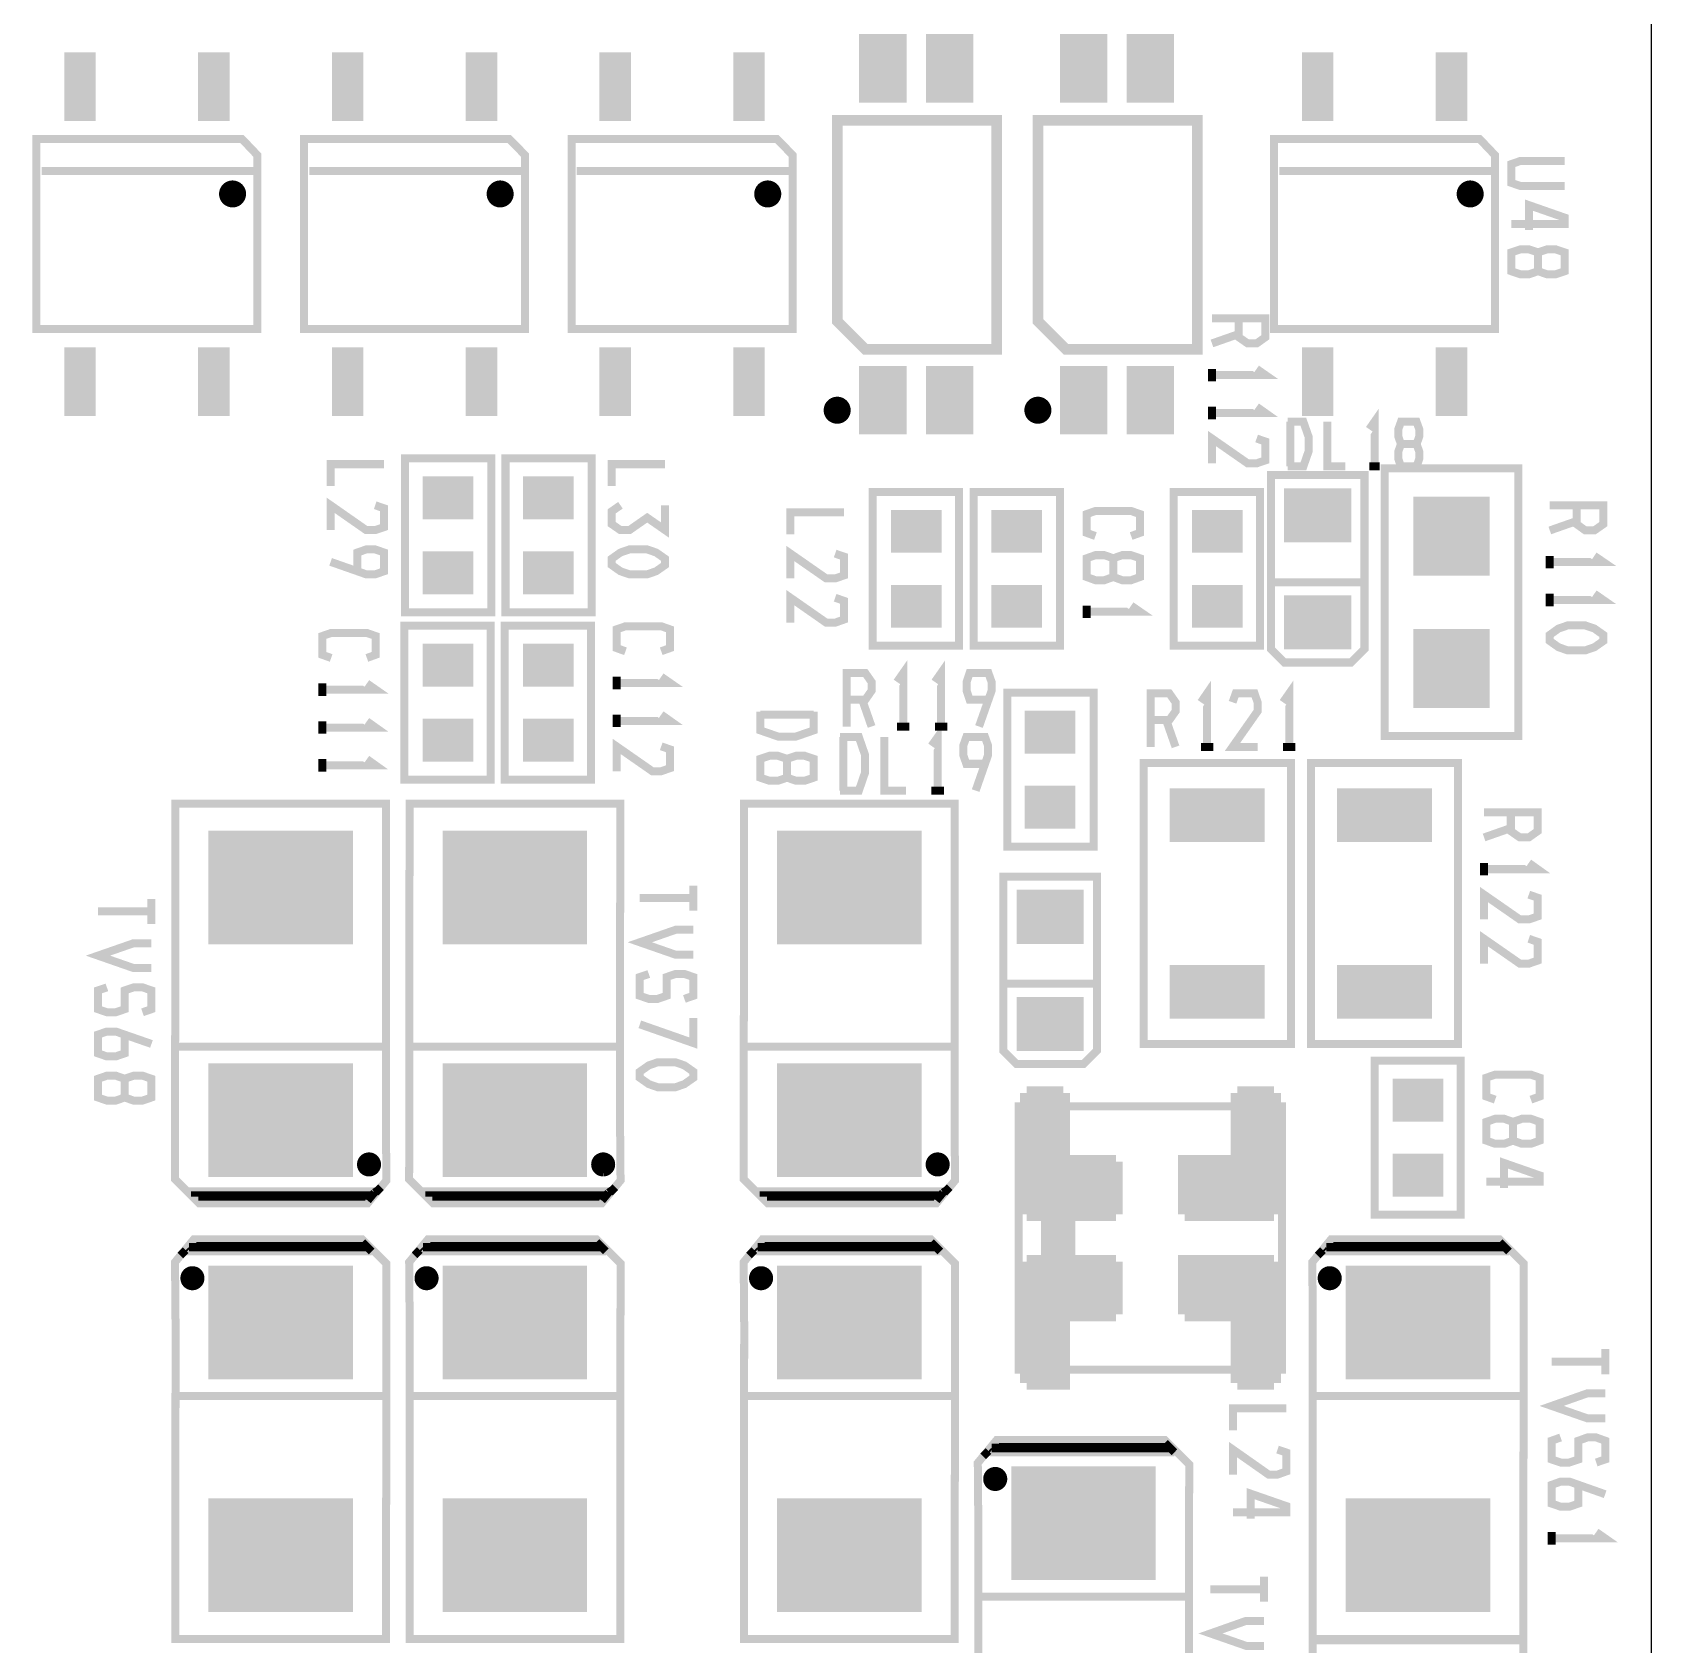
# Model space of a CAD drawing. Extents: x -8 to 204, y 99 to 321.
# Drawn here: x 173.56 to 204.3, y 251.88 to 282.47 of the extents above; entities that cross this region are included whole.
import ezdxf

# ---------------------------------------------------------------- set-up
doc = ezdxf.new("R2010")
doc.units = 0
doc.header["$MEASUREMENT"] = 0
doc.layers.get('0').update_dxf_attribs({"linetype": 'CONTINUOUS'})
for name, color, linetype in [('22-301-0_DRD', 1, 'CONTINUOUS'), ('22-301-0_SMT', 8, 'CONTINUOUS'), ('22-301-0_SST', 255, 'CONTINUOUS')]:
    doc.layers.add(name, color=color, linetype=linetype)

# ---------------------------------------------------------------- blocks, each defined once
blk = doc.blocks.new('RECTANGLE_4')
blk.add_solid([(0.63627, 0.51308), (0.63627, -0.51308), (-0.63627, 0.51308), (-0.63627, -0.51308)])
blk = doc.blocks.new('RECTANGLE_6')
blk.add_solid([(0.4826, 0.4064), (0.4826, -0.4064), (-0.4826, 0.4064), (-0.4826, -0.4064)])
blk = doc.blocks.new('RECTANGLE_10')
blk.add_solid([(0.9017, 0.508), (0.9017, -0.508), (-0.9017, 0.508), (-0.9017, -0.508)])
blk = doc.blocks.new('RECTANGLE_19')
blk.add_solid([(1.3716, 1.0795), (1.3716, -1.0795), (-1.3716, 1.0795), (-1.3716, -1.0795)])
blk = doc.blocks.new('SQUARE_34')
blk.add_solid([(0.25019, 0.25019), (0.25019, -0.25019), (-0.25019, 0.25019), (-0.25019, -0.25019)])
blk = doc.blocks.new('RECTANGLE_41')
blk.add_solid([(0.7239, 0.7493), (0.7239, -0.7493), (-0.7239, 0.7493), (-0.7239, -0.7493)])
blk = doc.blocks.new('RECTANGLE_46')
blk.add_solid([(0.29972, 0.65024), (0.29972, -0.65024), (-0.29972, 0.65024), (-0.29972, -0.65024)])
blk = doc.blocks.new('RECTANGLE_47')
blk.add_solid([(0.44958, 0.65024), (0.44958, -0.65024), (-0.44958, 0.65024), (-0.44958, -0.65024)])

msp = doc.modelspace()

# ---------------------------------------------------------------- linework, layer by layer
at = {"layer": '22-301-0_DRD'}
msp.add_line((204.302, 236.809), (204.302, 319.11), dxfattribs=at)
at = {"layer": '22-301-0_SMT', "const_width": 0.254}
for points in [[(192.437, 262.341), (192.437, 260.04)], [(193.136, 262.341), (192.437, 262.341)], [(193.136, 262.199), (192.437, 262.199)], [(192.539, 262.341), (192.539, 260.04)], [(192.767, 262.341), (192.767, 260.04)], [(192.996, 262.341), (192.996, 260.04)], [(193.136, 262.341), (193.136, 261.041)], [(196.438, 262.341), (196.438, 261.041), (195.437, 261.041), (195.437, 260.04)], [(197.136, 262.341), (196.438, 262.341)], [(197.136, 262.199), (196.438, 262.199)], [(196.453, 262.341), (196.453, 260.04)], [(196.682, 262.341), (196.682, 260.04)], [(196.91, 262.341), (196.91, 260.04)], [(197.136, 262.341), (197.136, 260.04)], [(193.136, 261.97), (192.437, 261.97)], [(197.136, 261.97), (196.438, 261.97)], [(193.136, 261.742), (192.437, 261.742)], [(193.136, 261.513), (192.437, 261.513)], [(197.136, 261.742), (196.438, 261.742)], [(197.136, 261.513), (196.438, 261.513)], [(193.136, 261.285), (192.437, 261.285)], [(197.136, 261.285), (196.438, 261.285)], [(193.136, 261.056), (192.437, 261.056)], [(194.136, 261.041), (193.136, 261.041)], [(193.225, 261.041), (193.225, 260.04)], [(193.453, 261.041), (193.453, 260.04)], [(193.682, 261.041), (193.682, 260.04)], [(193.91, 261.041), (193.91, 260.04)], [(194.136, 261.041), (194.136, 260.04)], [(195.539, 261.041), (195.539, 260.04)], [(195.767, 261.041), (195.767, 260.04)], [(195.996, 261.041), (195.996, 260.04)], [(196.224, 261.041), (196.224, 260.04)], [(197.136, 261.056), (196.438, 261.056)], [(194.136, 260.827), (192.437, 260.827)], [(194.136, 260.599), (192.437, 260.599)], [(197.136, 260.827), (195.437, 260.827)], [(197.136, 260.599), (195.437, 260.599)], [(194.136, 260.37), (192.437, 260.37)], [(197.136, 260.37), (195.437, 260.37)], [(194.136, 260.142), (192.437, 260.142)], [(194.136, 260.04), (192.437, 260.04)], [(197.136, 260.142), (195.437, 260.142)], [(197.136, 260.04), (195.437, 260.04)], [(192.437, 259.141), (192.437, 256.84)], [(194.136, 259.141), (192.437, 259.141)], [(192.539, 259.141), (192.539, 256.84)], [(192.767, 259.141), (192.767, 256.84)], [(192.996, 259.141), (192.996, 256.84)], [(193.225, 259.141), (193.225, 258.14)], [(193.453, 259.141), (193.453, 258.14)], [(193.682, 259.141), (193.682, 258.14)], [(193.91, 259.141), (193.91, 258.14)], [(194.136, 259.141), (194.136, 258.14)], [(197.136, 259.141), (195.437, 259.141), (195.437, 258.14)], [(195.539, 259.141), (195.539, 258.14)], [(195.767, 259.141), (195.767, 258.14)], [(195.996, 259.141), (195.996, 258.14)], [(196.224, 259.141), (196.224, 258.14)], [(196.453, 259.141), (196.453, 256.84)], [(196.682, 259.141), (196.682, 256.84)], [(196.91, 259.141), (196.91, 256.84)], [(197.136, 259.141), (197.136, 256.84)], [(194.136, 258.999), (192.437, 258.999)], [(194.136, 258.77), (192.437, 258.77)], [(197.136, 258.999), (195.437, 258.999)], [(197.136, 258.77), (195.437, 258.77)], [(194.136, 258.541), (192.437, 258.541)], [(197.136, 258.541), (195.437, 258.541)], [(194.136, 258.313), (192.437, 258.313)], [(194.136, 258.14), (193.136, 258.14), (193.136, 256.84), (192.437, 256.84)], [(193.136, 258.084), (192.437, 258.084)], [(197.136, 258.313), (195.437, 258.313)], [(196.438, 258.14), (195.437, 258.14)], [(196.438, 258.14), (196.438, 256.84)], [(197.136, 258.084), (196.438, 258.084)], [(193.136, 257.856), (192.437, 257.856)], [(197.136, 257.856), (196.438, 257.856)], [(193.136, 257.627), (192.437, 257.627)], [(197.136, 257.627), (196.438, 257.627)], [(193.136, 257.398), (192.437, 257.398)], [(193.136, 257.17), (192.437, 257.17)], [(197.136, 257.398), (196.438, 257.398)], [(197.136, 257.17), (196.438, 257.17)], [(193.136, 256.941), (192.437, 256.941)], [(197.136, 256.941), (196.438, 256.941)], [(197.136, 256.84), (196.438, 256.84)]]:
    msp.add_lwpolyline(points, dxfattribs=at)
at = {"layer": '22-301-0_SST'}
for points, const_width in [([(188.843, 276.99), (188.843, 280.8), (191.866, 280.8), (191.866, 276.456), (189.376, 276.456), (188.843, 276.99)], 0.201), ([(192.653, 276.99), (192.653, 280.8), (195.676, 280.8), (195.676, 276.456), (193.186, 276.456), (192.653, 276.99)], 0.201), ([(177.639, 280.345), (177.538, 280.446), (173.639, 280.446), (173.639, 276.842), (177.835, 276.842), (177.835, 280.139), (177.639, 280.345)], 0.152), ([(182.719, 280.345), (182.618, 280.446), (178.719, 280.446), (178.719, 276.842), (182.915, 276.842), (182.915, 280.139), (182.719, 280.345)], 0.152), ([(187.799, 280.345), (187.698, 280.446), (183.799, 280.446), (183.799, 276.842), (187.995, 276.842), (187.995, 280.139), (187.799, 280.345)], 0.152), ([(201.134, 280.345), (201.033, 280.446), (197.134, 280.446), (197.134, 276.842), (201.33, 276.842), (201.33, 280.139), (201.134, 280.345)], 0.152), ([(202.653, 279.557), (201.807, 279.557), (201.637, 279.616), (201.637, 279.971), (201.807, 280.03), (202.653, 280.03)], 0.152), ([(173.738, 279.839), (177.835, 279.839)], 0.152), ([(178.818, 279.839), (182.915, 279.839)], 0.152), ([(183.898, 279.839), (187.995, 279.839)], 0.152), ([(197.233, 279.839), (201.33, 279.839)], 0.152), ([(177.532, 279.463), (177.192, 279.463)], 0.152), ([(177.284, 279.568), (177.284, 279.242)], 0.152), ([(177.421, 279.575), (177.421, 279.235)], 0.152), ([(182.612, 279.463), (182.272, 279.463)], 0.152), ([(182.364, 279.568), (182.364, 279.242)], 0.152), ([(182.501, 279.575), (182.501, 279.235)], 0.152), ([(187.692, 279.463), (187.352, 279.463)], 0.152), ([(187.444, 279.568), (187.444, 279.242)], 0.152), ([(187.581, 279.575), (187.581, 279.235)], 0.152), ([(201.027, 279.463), (200.687, 279.463)], 0.152), ([(200.779, 279.568), (200.779, 279.242)], 0.152), ([(200.916, 279.575), (200.916, 279.235)], 0.152), ([(177.525, 279.326), (177.2, 279.326)], 0.152), ([(182.605, 279.326), (182.28, 279.326)], 0.152), ([(187.685, 279.326), (187.36, 279.326)], 0.152), ([(201.02, 279.326), (200.695, 279.326)], 0.152), ([(201.975, 278.719), (201.975, 279.192), (202.653, 278.955), (202.653, 278.836), (201.637, 278.836)], 0.152), ([(202.145, 277.939), (202.315, 277.881), (202.483, 277.881), (202.653, 277.939), (202.653, 278.295), (202.483, 278.353), (202.315, 278.353), (202.145, 278.295), (202.145, 277.939), (201.975, 277.881), (201.807, 277.881), (201.637, 277.939), (201.637, 278.295), (201.807, 278.353), (201.975, 278.353), (202.145, 278.295)], 0.152), ([(196.463, 277.043), (196.463, 276.687), (196.633, 276.568), (196.803, 276.568), (196.971, 276.687), (196.971, 277.043), (195.955, 277.043)], 0.152), ([(196.463, 276.746), (195.955, 276.568)], 0.152), ([(195.955, 275.849), (195.955, 276.085)], 0.152), ([(195.955, 275.968), (196.971, 275.968), (196.803, 276.085)], 0.152), ([(189.011, 275.359), (188.67, 275.359)], 0.152), ([(188.762, 275.463), (188.762, 275.138)], 0.152), ([(188.899, 275.471), (188.899, 275.13)], 0.152), ([(192.821, 275.359), (192.48, 275.359)], 0.152), ([(192.572, 275.463), (192.572, 275.138)], 0.152), ([(192.709, 275.471), (192.709, 275.13)], 0.152), ([(195.955, 275.13), (195.955, 275.366)], 0.152), ([(195.955, 275.247), (196.971, 275.247), (196.803, 275.366)], 0.152), ([(189.003, 275.222), (188.678, 275.222)], 0.152), ([(192.813, 275.222), (192.488, 275.222)], 0.152), ([(197.395, 274.234), (197.69, 274.234), (197.789, 274.518), (197.789, 274.8), (197.69, 275.082), (197.395, 275.082)], 0.152), ([(197.444, 274.234), (197.444, 275.082)], 0.152), ([(198.49, 274.234), (198.145, 274.234), (198.145, 275.082)], 0.152), ([(199.041, 274.234), (199.041, 275.082), (198.942, 274.94)], 0.152), ([(199.839, 274.658), (199.89, 274.8), (199.89, 274.94), (199.839, 275.082), (199.544, 275.082), (199.493, 274.94), (199.493, 274.8), (199.544, 274.658), (199.839, 274.658), (199.89, 274.518), (199.89, 274.376), (199.839, 274.234), (199.544, 274.234), (199.493, 274.376), (199.493, 274.518), (199.544, 274.658)], 0.152), ([(195.955, 274.292), (195.955, 274.764), (196.633, 274.292), (196.803, 274.292), (196.971, 274.35), (196.971, 274.706), (196.803, 274.764)], 0.152), ([(179.224, 273.863), (179.224, 274.277), (180.24, 274.277)], 0.152), ([(182.277, 271.465), (182.277, 274.386), (180.639, 274.386), (180.639, 271.465), (182.277, 271.465)], 0.152), ([(184.182, 271.465), (184.182, 274.386), (182.544, 274.386), (182.544, 271.465), (184.182, 271.465)], 0.152), ([(184.558, 273.863), (184.558, 274.277), (185.574, 274.277)], 0.152), ([(199.14, 274.234), (198.942, 274.234)], 0.152), ([(201.772, 269.116), (199.232, 269.116), (199.232, 274.196), (201.772, 274.196), (201.772, 269.116)], 0.152), ([(198.597, 270.513), (197.327, 270.513), (197.073, 270.767), (197.073, 274.069), (198.851, 274.069), (198.851, 270.767), (198.597, 270.513)], 0.152), ([(179.224, 273.025), (179.224, 273.497), (179.9, 273.025), (180.07, 273.025), (180.24, 273.083), (180.24, 273.439), (180.07, 273.497)], 0.152), ([(189.516, 273.751), (189.516, 270.83), (191.154, 270.83), (191.154, 273.751), (189.516, 273.751)], 0.152), ([(193.072, 270.83), (193.072, 273.751), (191.434, 273.751), (191.434, 270.83), (193.072, 270.83)], 0.152), ([(195.231, 273.751), (195.231, 270.83), (196.869, 270.83), (196.869, 273.751), (195.231, 273.751)], 0.152), ([(184.726, 273.497), (184.558, 273.38), (184.558, 273.141), (184.726, 273.025), (184.896, 273.025), (185.234, 273.261), (185.574, 273.025), (185.574, 273.497)], 0.152), ([(187.954, 272.946), (187.954, 273.36), (188.97, 273.36)], 0.152), ([(193.743, 272.913), (193.575, 272.974), (193.575, 273.329), (193.743, 273.388), (194.421, 273.388), (194.591, 273.329), (194.591, 272.974), (194.421, 272.913)], 0.152), ([(202.877, 273.494), (202.877, 273.139), (203.044, 273.019), (203.214, 273.019), (203.385, 273.139), (203.385, 273.494), (202.369, 273.494)], 0.152), ([(202.877, 273.197), (202.369, 273.019)], 0.152), ([(179.732, 272.245), (179.732, 272.6), (179.9, 272.659), (180.07, 272.659), (180.24, 272.6), (180.24, 272.245), (180.07, 272.186), (179.9, 272.186), (179.224, 272.423)], 0.152), ([(184.558, 272.481), (184.726, 272.6), (184.896, 272.659), (185.234, 272.659), (185.404, 272.6), (185.574, 272.481), (185.574, 272.364), (185.404, 272.245), (185.234, 272.186), (184.896, 272.186), (184.726, 272.245), (184.558, 272.364), (184.558, 272.481)], 0.152), ([(187.954, 272.108), (187.954, 272.58), (188.632, 272.108), (188.802, 272.108), (188.97, 272.166), (188.97, 272.522), (188.802, 272.58)], 0.152), ([(194.083, 272.136), (194.251, 272.075), (194.421, 272.075), (194.591, 272.136), (194.591, 272.491), (194.421, 272.55), (194.251, 272.55), (194.083, 272.491), (194.083, 272.136), (193.913, 272.075), (193.743, 272.075), (193.575, 272.136), (193.575, 272.491), (193.743, 272.55), (193.913, 272.55), (194.083, 272.491)], 0.152), ([(202.369, 272.301), (202.369, 272.537)], 0.152), ([(202.369, 272.42), (203.385, 272.42), (203.214, 272.537)], 0.152), ([(198.851, 272.037), (197.073, 272.037)], 0.152), ([(187.954, 271.269), (187.954, 271.742), (188.632, 271.269), (188.802, 271.269), (188.97, 271.328), (188.97, 271.683), (188.802, 271.742)], 0.152), ([(202.369, 271.582), (202.369, 271.818)], 0.152), ([(202.369, 271.699), (203.385, 271.699), (203.214, 271.818)], 0.152), ([(193.575, 271.356), (193.575, 271.592)], 0.152), ([(193.575, 271.475), (194.591, 271.475), (194.421, 271.592)], 0.152), ([(179.234, 270.599), (179.064, 270.66), (179.064, 271.015), (179.234, 271.074), (179.912, 271.074), (180.08, 271.015), (180.08, 270.66), (179.912, 270.599)], 0.152), ([(180.626, 271.211), (180.626, 268.29), (182.264, 268.29), (182.264, 271.211), (180.626, 271.211)], 0.152), ([(182.531, 271.211), (182.531, 268.29), (184.169, 268.29), (184.169, 271.211), (182.531, 271.211)], 0.152), ([(184.822, 270.726), (184.652, 270.787), (184.652, 271.142), (184.822, 271.201), (185.5, 271.201), (185.668, 271.142), (185.668, 270.787), (185.5, 270.726)], 0.152), ([(202.369, 271.038), (202.536, 271.158), (202.706, 271.216), (203.044, 271.216), (203.214, 271.158), (203.385, 271.038), (203.385, 270.921), (203.214, 270.802), (203.044, 270.744), (202.706, 270.744), (202.536, 270.802), (202.369, 270.921), (202.369, 271.038)], 0.152), ([(190.095, 269.298), (190.095, 270.314), (189.976, 270.144)], 0.152), ([(190.814, 269.298), (190.814, 270.314), (190.695, 270.144)], 0.152), ([(184.652, 270.007), (184.652, 270.243)], 0.152), ([(184.652, 270.126), (185.668, 270.126), (185.5, 270.243)], 0.152), ([(189.018, 269.806), (189.374, 269.806), (189.493, 269.977), (189.493, 270.144), (189.374, 270.314), (189.018, 270.314), (189.018, 269.298)], 0.152), ([(191.711, 269.806), (191.355, 269.806), (191.297, 269.977), (191.297, 270.144), (191.355, 270.314), (191.711, 270.314), (191.772, 270.144), (191.772, 269.977), (191.533, 269.298)], 0.152), ([(179.064, 269.88), (179.064, 270.116)], 0.152), ([(179.064, 269.999), (180.08, 269.999), (179.912, 270.116)], 0.152), ([(193.707, 267.02), (193.707, 269.941), (192.069, 269.941), (192.069, 267.02), (193.707, 267.02)], 0.152), ([(194.789, 269.42), (195.145, 269.42), (195.264, 269.588), (195.264, 269.758), (195.145, 269.928), (194.789, 269.928), (194.789, 268.912)], 0.152), ([(195.864, 268.912), (195.864, 269.928), (195.747, 269.758)], 0.152), ([(196.821, 268.912), (196.346, 268.912), (196.821, 269.588), (196.821, 269.758), (196.763, 269.928), (196.407, 269.928), (196.346, 269.758)], 0.152), ([(197.423, 268.912), (197.423, 269.928), (197.304, 269.758)], 0.152), ([(184.652, 269.288), (184.652, 269.524)], 0.152), ([(184.652, 269.405), (185.668, 269.405), (185.5, 269.524)], 0.152), ([(187.38, 269.58), (187.38, 269.225), (187.718, 269.108), (188.058, 269.108), (188.396, 269.225), (188.396, 269.58)], 0.152), ([(187.38, 269.522), (188.396, 269.522)], 0.152), ([(189.316, 269.806), (189.493, 269.298)], 0.152), ([(179.064, 269.161), (179.064, 269.397)], 0.152), ([(179.064, 269.278), (180.08, 269.278), (179.912, 269.397)], 0.152), ([(190.212, 269.298), (189.976, 269.298)], 0.152), ([(190.751, 268.082), (190.751, 269.098), (190.631, 268.93)], 0.152), ([(190.934, 269.298), (190.695, 269.298)], 0.152), ([(195.086, 269.42), (195.264, 268.912)], 0.152), ([(184.652, 268.45), (184.652, 268.922), (185.33, 268.45), (185.5, 268.45), (185.668, 268.508), (185.668, 268.864), (185.5, 268.922)], 0.152), ([(188.896, 268.082), (189.252, 268.082), (189.369, 268.422), (189.369, 268.76), (189.252, 269.098), (188.896, 269.098)], 0.152), ([(188.955, 268.082), (188.955, 269.098)], 0.152), ([(190.149, 268.082), (189.735, 268.082), (189.735, 269.098)], 0.152), ([(191.647, 268.59), (191.292, 268.59), (191.233, 268.76), (191.233, 268.93), (191.292, 269.098), (191.647, 269.098), (191.706, 268.93), (191.706, 268.76), (191.469, 268.082)], 0.152), ([(195.983, 268.912), (195.747, 268.912)], 0.152), ([(197.54, 268.912), (197.304, 268.912)], 0.152), ([(179.064, 268.44), (179.064, 268.679)], 0.152), ([(179.064, 268.559), (180.08, 268.559), (179.912, 268.679)], 0.152), ([(187.888, 268.328), (188.058, 268.27), (188.226, 268.27), (188.396, 268.328), (188.396, 268.684), (188.226, 268.742), (188.058, 268.742), (187.888, 268.684), (187.888, 268.328), (187.718, 268.27), (187.55, 268.27), (187.38, 268.328), (187.38, 268.684), (187.55, 268.742), (187.718, 268.742), (187.888, 268.684)], 0.152), ([(197.454, 263.274), (194.66, 263.274), (194.66, 268.608), (197.454, 268.608), (197.454, 263.274)], 0.152), ([(200.629, 263.274), (197.835, 263.274), (197.835, 268.608), (200.629, 268.608), (200.629, 263.274)], 0.152), ([(190.867, 268.082), (190.631, 268.082)], 0.152), ([(180.273, 261.841), (180.276, 266.195), (180.276, 267.833), (176.278, 267.833), (176.27, 260.708), (176.727, 260.251), (179.928, 260.251), (180.283, 260.683), (180.273, 261.841)], 0.152), ([(184.718, 261.841), (184.721, 266.195), (184.721, 267.833), (180.723, 267.833), (180.715, 260.708), (181.172, 260.251), (184.373, 260.251), (184.728, 260.683), (184.718, 261.841)], 0.152), ([(191.068, 261.841), (191.071, 266.195), (191.071, 267.833), (187.073, 267.833), (187.065, 260.708), (187.522, 260.251), (190.723, 260.251), (191.078, 260.683), (191.068, 261.841)], 0.152), ([(201.629, 267.668), (201.629, 267.312), (201.8, 267.193), (201.97, 267.193), (202.137, 267.312), (202.137, 267.668), (201.121, 267.668)], 0.152), ([(201.629, 267.371), (201.121, 267.193)], 0.152), ([(193.517, 262.893), (192.247, 262.893), (191.993, 263.147), (191.993, 266.449), (193.771, 266.449), (193.771, 263.147), (193.517, 262.893)], 0.152), ([(201.121, 266.474), (201.121, 266.71)], 0.152), ([(201.121, 266.591), (202.137, 266.591), (201.97, 266.71)], 0.152), ([(186.11, 265.806), (186.11, 266.278)], 0.152), ([(201.121, 265.636), (201.121, 266.108), (201.8, 265.636), (201.97, 265.636), (202.137, 265.694), (202.137, 266.05), (201.97, 266.108)], 0.152), ([(175.823, 265.552), (175.823, 266.024)], 0.152), ([(185.094, 266.042), (186.11, 266.042)], 0.152), ([(174.807, 265.788), (175.823, 265.788)], 0.152), ([(186.11, 264.968), (185.772, 264.968), (185.094, 265.204), (185.772, 265.44), (186.11, 265.44)], 0.152), ([(201.121, 264.798), (201.121, 265.27), (201.8, 264.798), (201.97, 264.798), (202.137, 264.856), (202.137, 265.212), (201.97, 265.27)], 0.152), ([(175.823, 264.714), (175.485, 264.714), (174.807, 264.95), (175.485, 265.186), (175.823, 265.186)], 0.152), ([(185.94, 264.129), (186.11, 264.188), (186.11, 264.544), (185.94, 264.602), (185.772, 264.602), (185.602, 264.544), (185.602, 264.188), (185.432, 264.129), (185.264, 264.129), (185.094, 264.188), (185.094, 264.544), (185.264, 264.602)], 0.152), ([(175.653, 263.875), (175.823, 263.934), (175.823, 264.29), (175.653, 264.348), (175.485, 264.348), (175.315, 264.29), (175.315, 263.934), (175.145, 263.875), (174.977, 263.875), (174.807, 263.934), (174.807, 264.29), (174.977, 264.348)], 0.152), ([(193.771, 264.417), (191.993, 264.417)], 0.152), ([(185.094, 263.647), (186.11, 263.291), (186.11, 263.764)], 0.152), ([(175.315, 263.451), (175.315, 263.096), (175.145, 263.037), (174.977, 263.037), (174.807, 263.096), (174.807, 263.451), (174.977, 263.51), (175.145, 263.51), (175.823, 263.274)], 0.152), ([(180.232, 263.223), (176.295, 263.223)], 0.152), ([(184.677, 263.223), (180.74, 263.223)], 0.152), ([(191.027, 263.223), (187.09, 263.223)], 0.152), ([(185.094, 262.748), (185.264, 262.867), (185.432, 262.926), (185.772, 262.926), (185.94, 262.867), (186.11, 262.748), (186.11, 262.631), (185.94, 262.512), (185.772, 262.453), (185.432, 262.453), (185.264, 262.512), (185.094, 262.631), (185.094, 262.748)], 0.152), ([(199.041, 262.956), (199.041, 260.035), (200.679, 260.035), (200.679, 262.956), (199.041, 262.956)], 0.152), ([(175.315, 262.258), (175.485, 262.199), (175.653, 262.199), (175.823, 262.258), (175.823, 262.613), (175.653, 262.672), (175.485, 262.672), (175.315, 262.613), (175.315, 262.258), (175.145, 262.199), (174.977, 262.199), (174.807, 262.258), (174.807, 262.613), (174.977, 262.672), (175.145, 262.672), (175.315, 262.613)], 0.152), ([(201.332, 262.217), (201.162, 262.278), (201.162, 262.633), (201.332, 262.692), (202.01, 262.692), (202.178, 262.633), (202.178, 262.278), (202.01, 262.217)], 0.152), ([(192.287, 257.091), (197.286, 257.091), (197.286, 262.09), (192.287, 262.09), (192.287, 257.091)], 0.152), ([(201.67, 261.44), (201.84, 261.379), (202.01, 261.379), (202.178, 261.44), (202.178, 261.795), (202.01, 261.854), (201.84, 261.854), (201.67, 261.795), (201.67, 261.44), (201.502, 261.379), (201.332, 261.379), (201.162, 261.44), (201.162, 261.795), (201.332, 261.854), (201.502, 261.854), (201.67, 261.795)], 0.152), ([(180.095, 260.937), (179.808, 260.937)], 0.152), ([(180.078, 261.074), (179.826, 261.074)], 0.152), ([(179.902, 261.13), (179.902, 260.843)], 0.152), ([(180.039, 261.112), (180.039, 260.861)], 0.152), ([(184.54, 260.937), (184.253, 260.937)], 0.152), ([(184.523, 261.074), (184.271, 261.074)], 0.152), ([(184.347, 261.13), (184.347, 260.843)], 0.152), ([(184.484, 261.112), (184.484, 260.861)], 0.152), ([(190.89, 260.937), (190.603, 260.937)], 0.152), ([(190.873, 261.074), (190.621, 261.074)], 0.152), ([(190.697, 261.13), (190.697, 260.843)], 0.152), ([(190.834, 261.112), (190.834, 260.861)], 0.152), ([(193.286, 261.089), (192.788, 261.089), (192.788, 258.089)], 0.152), ([(193.286, 261.071), (192.788, 261.071)], 0.152), ([(193.286, 260.934), (192.788, 260.934)], 0.152), ([(192.889, 261.089), (192.889, 258.089)], 0.152), ([(193.026, 261.089), (193.026, 258.089)], 0.152), ([(193.164, 261.089), (193.164, 258.089)], 0.152), ([(193.286, 261.089), (193.286, 258.089)], 0.152), ([(201.502, 260.54), (201.502, 261.015), (202.178, 260.779), (202.178, 260.66), (201.162, 260.66)], 0.152), ([(193.286, 260.797), (192.788, 260.797)], 0.152), ([(193.286, 260.66), (192.788, 260.66)], 0.152), ([(180.055, 260.48), (176.549, 260.48), (176.727, 260.302)], 0.152), ([(180.012, 260.403), (176.626, 260.403)], 0.152), ([(176.651, 260.48), (176.651, 260.378)], 0.152), ([(179.928, 260.302), (176.727, 260.302)], 0.152), ([(176.788, 260.48), (176.788, 260.302)], 0.152), ([(176.925, 260.48), (176.925, 260.302)], 0.152), ([(177.063, 260.48), (177.063, 260.302)], 0.152), ([(177.2, 260.48), (177.2, 260.302)], 0.152), ([(177.337, 260.48), (177.337, 260.302)], 0.152), ([(177.474, 260.48), (177.474, 260.302)], 0.152), ([(177.611, 260.48), (177.611, 260.302)], 0.152), ([(177.748, 260.48), (177.748, 260.302)], 0.152), ([(177.886, 260.48), (177.886, 260.302)], 0.152), ([(178.023, 260.48), (178.023, 260.302)], 0.152), ([(178.16, 260.48), (178.16, 260.302)], 0.152), ([(178.297, 260.48), (178.297, 260.302)], 0.152), ([(178.434, 260.48), (178.434, 260.302)], 0.152), ([(178.571, 260.48), (178.571, 260.302)], 0.152), ([(178.708, 260.48), (178.708, 260.302)], 0.152), ([(178.846, 260.48), (178.846, 260.302)], 0.152), ([(178.983, 260.48), (178.983, 260.302)], 0.152), ([(179.12, 260.48), (179.12, 260.302)], 0.152), ([(179.257, 260.48), (179.257, 260.302)], 0.152), ([(179.394, 260.48), (179.394, 260.302)], 0.152), ([(179.531, 260.48), (179.531, 260.302)], 0.152), ([(179.669, 260.48), (179.669, 260.302)], 0.152), ([(179.806, 260.48), (179.806, 260.302)], 0.152), ([(180.055, 260.454), (179.928, 260.302)], 0.152), ([(179.943, 260.48), (179.943, 260.319)], 0.152), ([(180.131, 260.505), (180.055, 260.454)], 0.152), ([(180.055, 260.48), (180.08, 260.454)], 0.152), ([(180.182, 260.556), (180.08, 260.454)], 0.152), ([(180.182, 260.556), (180.131, 260.505)], 0.152), ([(184.5, 260.48), (180.994, 260.48), (181.172, 260.302)], 0.152), ([(184.457, 260.403), (181.071, 260.403)], 0.152), ([(181.096, 260.48), (181.096, 260.378)], 0.152), ([(184.373, 260.302), (181.172, 260.302)], 0.152), ([(181.233, 260.48), (181.233, 260.302)], 0.152), ([(181.37, 260.48), (181.37, 260.302)], 0.152), ([(181.508, 260.48), (181.508, 260.302)], 0.152), ([(181.645, 260.48), (181.645, 260.302)], 0.152), ([(181.782, 260.48), (181.782, 260.302)], 0.152), ([(181.919, 260.48), (181.919, 260.302)], 0.152), ([(182.056, 260.48), (182.056, 260.302)], 0.152), ([(182.193, 260.48), (182.193, 260.302)], 0.152), ([(182.331, 260.48), (182.331, 260.302)], 0.152), ([(182.468, 260.48), (182.468, 260.302)], 0.152), ([(182.605, 260.48), (182.605, 260.302)], 0.152), ([(182.742, 260.48), (182.742, 260.302)], 0.152), ([(182.879, 260.48), (182.879, 260.302)], 0.152), ([(183.016, 260.48), (183.016, 260.302)], 0.152), ([(183.153, 260.48), (183.153, 260.302)], 0.152), ([(183.291, 260.48), (183.291, 260.302)], 0.152), ([(183.428, 260.48), (183.428, 260.302)], 0.152), ([(183.565, 260.48), (183.565, 260.302)], 0.152), ([(183.702, 260.48), (183.702, 260.302)], 0.152), ([(183.839, 260.48), (183.839, 260.302)], 0.152), ([(183.976, 260.48), (183.976, 260.302)], 0.152), ([(184.114, 260.48), (184.114, 260.302)], 0.152), ([(184.251, 260.48), (184.251, 260.302)], 0.152), ([(184.5, 260.454), (184.373, 260.302)], 0.152), ([(184.388, 260.48), (184.388, 260.319)], 0.152), ([(184.576, 260.505), (184.5, 260.454)], 0.152), ([(184.5, 260.48), (184.525, 260.454)], 0.152), ([(184.627, 260.556), (184.525, 260.454)], 0.152), ([(184.627, 260.556), (184.576, 260.505)], 0.152), ([(190.85, 260.48), (187.344, 260.48), (187.522, 260.302)], 0.152), ([(190.807, 260.403), (187.421, 260.403)], 0.152), ([(187.446, 260.48), (187.446, 260.378)], 0.152), ([(190.723, 260.302), (187.522, 260.302)], 0.152), ([(187.583, 260.48), (187.583, 260.302)], 0.152), ([(187.72, 260.48), (187.72, 260.302)], 0.152), ([(187.858, 260.48), (187.858, 260.302)], 0.152), ([(187.995, 260.48), (187.995, 260.302)], 0.152), ([(188.132, 260.48), (188.132, 260.302)], 0.152), ([(188.269, 260.48), (188.269, 260.302)], 0.152), ([(188.406, 260.48), (188.406, 260.302)], 0.152), ([(188.543, 260.48), (188.543, 260.302)], 0.152), ([(188.681, 260.48), (188.681, 260.302)], 0.152), ([(188.818, 260.48), (188.818, 260.302)], 0.152), ([(188.955, 260.48), (188.955, 260.302)], 0.152), ([(189.092, 260.48), (189.092, 260.302)], 0.152), ([(189.229, 260.48), (189.229, 260.302)], 0.152), ([(189.366, 260.48), (189.366, 260.302)], 0.152), ([(189.503, 260.48), (189.503, 260.302)], 0.152), ([(189.641, 260.48), (189.641, 260.302)], 0.152), ([(189.778, 260.48), (189.778, 260.302)], 0.152), ([(189.915, 260.48), (189.915, 260.302)], 0.152), ([(190.052, 260.48), (190.052, 260.302)], 0.152), ([(190.189, 260.48), (190.189, 260.302)], 0.152), ([(190.326, 260.48), (190.326, 260.302)], 0.152), ([(190.464, 260.48), (190.464, 260.302)], 0.152), ([(190.601, 260.48), (190.601, 260.302)], 0.152), ([(190.85, 260.454), (190.723, 260.302)], 0.152), ([(190.738, 260.48), (190.738, 260.319)], 0.152), ([(190.926, 260.505), (190.85, 260.454)], 0.152), ([(190.85, 260.48), (190.875, 260.454)], 0.152), ([(190.977, 260.556), (190.875, 260.454)], 0.152), ([(190.977, 260.556), (190.926, 260.505)], 0.152), ([(193.286, 260.523), (192.788, 260.523)], 0.152), ([(193.286, 260.386), (192.788, 260.386)], 0.152), ([(193.286, 260.248), (192.788, 260.248)], 0.152), ([(193.286, 260.111), (192.788, 260.111)], 0.152), ([(193.286, 259.974), (192.788, 259.974)], 0.152), ([(193.286, 259.837), (192.788, 259.837)], 0.152), ([(193.286, 259.7), (192.788, 259.7)], 0.152), ([(176.28, 257.975), (176.278, 253.622), (176.278, 251.983), (180.276, 251.983), (180.283, 259.108), (179.826, 259.565), (176.626, 259.565), (176.27, 259.133), (176.28, 257.975)], 0.152), ([(179.826, 259.514), (176.626, 259.514), (176.499, 259.362), (176.422, 259.311), (176.372, 259.26)], 0.152), ([(176.473, 259.362), (176.372, 259.26)], 0.152), ([(176.473, 259.362), (176.499, 259.337)], 0.152), ([(179.978, 259.362), (176.499, 259.362)], 0.152), ([(176.61, 259.497), (176.61, 259.337)], 0.152), ([(179.841, 259.499), (176.613, 259.499)], 0.152), ([(176.748, 259.514), (176.748, 259.337)], 0.152), ([(176.885, 259.514), (176.885, 259.337)], 0.152), ([(177.022, 259.514), (177.022, 259.337)], 0.152), ([(177.159, 259.514), (177.159, 259.337)], 0.152), ([(177.296, 259.514), (177.296, 259.337)], 0.152), ([(177.433, 259.514), (177.433, 259.337)], 0.152), ([(177.571, 259.514), (177.571, 259.337)], 0.152), ([(177.708, 259.514), (177.708, 259.337)], 0.152), ([(177.845, 259.514), (177.845, 259.337)], 0.152), ([(177.982, 259.514), (177.982, 259.337)], 0.152), ([(178.119, 259.514), (178.119, 259.337)], 0.152), ([(178.256, 259.514), (178.256, 259.337)], 0.152), ([(178.394, 259.514), (178.394, 259.337)], 0.152), ([(178.531, 259.514), (178.531, 259.337)], 0.152), ([(178.668, 259.514), (178.668, 259.337)], 0.152), ([(178.805, 259.514), (178.805, 259.337)], 0.152), ([(178.942, 259.514), (178.942, 259.337)], 0.152), ([(179.079, 259.514), (179.079, 259.337)], 0.152), ([(179.216, 259.514), (179.216, 259.337)], 0.152), ([(179.354, 259.514), (179.354, 259.337)], 0.152), ([(179.491, 259.514), (179.491, 259.337)], 0.152), ([(179.628, 259.514), (179.628, 259.337)], 0.152), ([(179.765, 259.514), (179.765, 259.337)], 0.152), ([(179.826, 259.514), (180.004, 259.337)], 0.152), ([(179.902, 259.438), (179.902, 259.337)], 0.152), ([(180.725, 257.975), (180.723, 253.622), (180.723, 251.983), (184.721, 251.983), (184.728, 259.108), (184.271, 259.565), (181.071, 259.565), (180.715, 259.133), (180.725, 257.975)], 0.152), ([(184.271, 259.514), (181.071, 259.514), (180.944, 259.362), (180.867, 259.311), (180.817, 259.26)], 0.152), ([(180.918, 259.362), (180.817, 259.26)], 0.152), ([(180.918, 259.362), (180.944, 259.337)], 0.152), ([(184.423, 259.362), (180.944, 259.362)], 0.152), ([(181.055, 259.497), (181.055, 259.337)], 0.152), ([(184.286, 259.499), (181.058, 259.499)], 0.152), ([(181.193, 259.514), (181.193, 259.337)], 0.152), ([(181.33, 259.514), (181.33, 259.337)], 0.152), ([(181.467, 259.514), (181.467, 259.337)], 0.152), ([(181.604, 259.514), (181.604, 259.337)], 0.152), ([(181.741, 259.514), (181.741, 259.337)], 0.152), ([(181.878, 259.514), (181.878, 259.337)], 0.152), ([(182.016, 259.514), (182.016, 259.337)], 0.152), ([(182.153, 259.514), (182.153, 259.337)], 0.152), ([(182.29, 259.514), (182.29, 259.337)], 0.152), ([(182.427, 259.514), (182.427, 259.337)], 0.152), ([(182.564, 259.514), (182.564, 259.337)], 0.152), ([(182.701, 259.514), (182.701, 259.337)], 0.152), ([(182.839, 259.514), (182.839, 259.337)], 0.152), ([(182.976, 259.514), (182.976, 259.337)], 0.152), ([(183.113, 259.514), (183.113, 259.337)], 0.152), ([(183.25, 259.514), (183.25, 259.337)], 0.152), ([(183.387, 259.514), (183.387, 259.337)], 0.152), ([(183.524, 259.514), (183.524, 259.337)], 0.152), ([(183.661, 259.514), (183.661, 259.337)], 0.152), ([(183.799, 259.514), (183.799, 259.337)], 0.152), ([(183.936, 259.514), (183.936, 259.337)], 0.152), ([(184.073, 259.514), (184.073, 259.337)], 0.152), ([(184.21, 259.514), (184.21, 259.337)], 0.152), ([(184.271, 259.514), (184.449, 259.337)], 0.152), ([(184.347, 259.438), (184.347, 259.337)], 0.152), ([(187.075, 257.975), (187.073, 253.622), (187.073, 251.983), (191.071, 251.983), (191.078, 259.108), (190.621, 259.565), (187.421, 259.565), (187.065, 259.133), (187.075, 257.975)], 0.152), ([(190.621, 259.514), (187.421, 259.514), (187.294, 259.362), (187.217, 259.311), (187.167, 259.26)], 0.152), ([(187.268, 259.362), (187.167, 259.26)], 0.152), ([(187.268, 259.362), (187.294, 259.337)], 0.152), ([(190.773, 259.362), (187.294, 259.362)], 0.152), ([(187.405, 259.497), (187.405, 259.337)], 0.152), ([(190.636, 259.499), (187.408, 259.499)], 0.152), ([(187.543, 259.514), (187.543, 259.337)], 0.152), ([(187.68, 259.514), (187.68, 259.337)], 0.152), ([(187.817, 259.514), (187.817, 259.337)], 0.152), ([(187.954, 259.514), (187.954, 259.337)], 0.152), ([(188.091, 259.514), (188.091, 259.337)], 0.152), ([(188.228, 259.514), (188.228, 259.337)], 0.152), ([(188.366, 259.514), (188.366, 259.337)], 0.152), ([(188.503, 259.514), (188.503, 259.337)], 0.152), ([(188.64, 259.514), (188.64, 259.337)], 0.152), ([(188.777, 259.514), (188.777, 259.337)], 0.152), ([(188.914, 259.514), (188.914, 259.337)], 0.152), ([(189.051, 259.514), (189.051, 259.337)], 0.152), ([(189.189, 259.514), (189.189, 259.337)], 0.152), ([(189.326, 259.514), (189.326, 259.337)], 0.152), ([(189.463, 259.514), (189.463, 259.337)], 0.152), ([(189.6, 259.514), (189.6, 259.337)], 0.152), ([(189.737, 259.514), (189.737, 259.337)], 0.152), ([(189.874, 259.514), (189.874, 259.337)], 0.152), ([(190.011, 259.514), (190.011, 259.337)], 0.152), ([(190.149, 259.514), (190.149, 259.337)], 0.152), ([(190.286, 259.514), (190.286, 259.337)], 0.152), ([(190.423, 259.514), (190.423, 259.337)], 0.152), ([(190.56, 259.514), (190.56, 259.337)], 0.152), ([(190.621, 259.514), (190.799, 259.337)], 0.152), ([(190.697, 259.438), (190.697, 259.337)], 0.152), ([(193.286, 259.563), (192.788, 259.563)], 0.152), ([(193.286, 259.425), (192.788, 259.425)], 0.152), ([(197.87, 257.975), (197.868, 253.622), (197.868, 251.983), (201.866, 251.983), (201.873, 259.108), (201.416, 259.565), (198.216, 259.565), (197.86, 259.133), (197.87, 257.975)], 0.152), ([(201.416, 259.514), (198.216, 259.514), (198.089, 259.362), (198.012, 259.311), (197.962, 259.26)], 0.152), ([(198.063, 259.362), (197.962, 259.26)], 0.152), ([(198.063, 259.362), (198.089, 259.337)], 0.152), ([(201.568, 259.362), (198.089, 259.362)], 0.152), ([(198.2, 259.497), (198.2, 259.337)], 0.152), ([(201.431, 259.499), (198.203, 259.499)], 0.152), ([(198.338, 259.514), (198.338, 259.337)], 0.152), ([(198.475, 259.514), (198.475, 259.337)], 0.152), ([(198.612, 259.514), (198.612, 259.337)], 0.152), ([(198.749, 259.514), (198.749, 259.337)], 0.152), ([(198.886, 259.514), (198.886, 259.337)], 0.152), ([(199.023, 259.514), (199.023, 259.337)], 0.152), ([(199.161, 259.514), (199.161, 259.337)], 0.152), ([(199.298, 259.514), (199.298, 259.337)], 0.152), ([(199.435, 259.514), (199.435, 259.337)], 0.152), ([(199.572, 259.514), (199.572, 259.337)], 0.152), ([(199.709, 259.514), (199.709, 259.337)], 0.152), ([(199.846, 259.514), (199.846, 259.337)], 0.152), ([(199.984, 259.514), (199.984, 259.337)], 0.152), ([(200.121, 259.514), (200.121, 259.337)], 0.152), ([(200.258, 259.514), (200.258, 259.337)], 0.152), ([(200.395, 259.514), (200.395, 259.337)], 0.152), ([(200.532, 259.514), (200.532, 259.337)], 0.152), ([(200.669, 259.514), (200.669, 259.337)], 0.152), ([(200.806, 259.514), (200.806, 259.337)], 0.152), ([(200.944, 259.514), (200.944, 259.337)], 0.152), ([(201.081, 259.514), (201.081, 259.337)], 0.152), ([(201.218, 259.514), (201.218, 259.337)], 0.152), ([(201.355, 259.514), (201.355, 259.337)], 0.152), ([(201.416, 259.514), (201.594, 259.337)], 0.152), ([(201.492, 259.438), (201.492, 259.337)], 0.152), ([(180.004, 259.337), (176.499, 259.337)], 0.152), ([(184.449, 259.337), (180.944, 259.337)], 0.152), ([(190.799, 259.337), (187.294, 259.337)], 0.152), ([(193.286, 259.288), (192.788, 259.288)], 0.152), ([(193.286, 259.151), (192.788, 259.151)], 0.152), ([(201.594, 259.337), (198.089, 259.337)], 0.152), ([(176.743, 258.778), (176.456, 258.778)], 0.152), ([(176.725, 258.915), (176.473, 258.915)], 0.152), ([(176.549, 258.971), (176.549, 258.684)], 0.152), ([(176.687, 258.953), (176.687, 258.702)], 0.152), ([(181.188, 258.778), (180.901, 258.778)], 0.152), ([(181.17, 258.915), (180.918, 258.915)], 0.152), ([(180.994, 258.971), (180.994, 258.684)], 0.152), ([(181.132, 258.953), (181.132, 258.702)], 0.152), ([(187.538, 258.778), (187.251, 258.778)], 0.152), ([(187.52, 258.915), (187.268, 258.915)], 0.152), ([(187.344, 258.971), (187.344, 258.684)], 0.152), ([(187.482, 258.953), (187.482, 258.702)], 0.152), ([(193.286, 259.014), (192.788, 259.014)], 0.152), ([(193.286, 258.877), (192.788, 258.877)], 0.152), ([(198.333, 258.778), (198.046, 258.778)], 0.152), ([(198.315, 258.915), (198.063, 258.915)], 0.152), ([(198.139, 258.971), (198.139, 258.684)], 0.152), ([(198.277, 258.953), (198.277, 258.702)], 0.152), ([(193.286, 258.74), (192.788, 258.74)], 0.152), ([(193.286, 258.602), (192.788, 258.602)], 0.152), ([(193.286, 258.465), (192.788, 258.465)], 0.152), ([(193.286, 258.328), (192.788, 258.328)], 0.152), ([(193.286, 258.191), (192.788, 258.191)], 0.152), ([(193.286, 258.089), (192.788, 258.089)], 0.152), ([(202.404, 257.244), (203.42, 257.244)], 0.152), ([(203.42, 257.007), (203.42, 257.482)], 0.152), ([(203.42, 256.169), (203.082, 256.169), (202.404, 256.405), (203.082, 256.644), (203.42, 256.644)], 0.152), ([(176.321, 256.593), (180.258, 256.593)], 0.152), ([(180.766, 256.593), (184.703, 256.593)], 0.152), ([(187.116, 256.593), (191.053, 256.593)], 0.152), ([(196.354, 255.941), (196.354, 256.357), (197.37, 256.357)], 0.152), ([(197.911, 256.593), (201.848, 256.593)], 0.152), ([(191.52, 254.165), (191.518, 249.812), (191.518, 248.173), (195.516, 248.173), (195.523, 255.298), (195.066, 255.755), (191.866, 255.755), (191.51, 255.323), (191.52, 254.165)], 0.152), ([(195.066, 255.704), (191.866, 255.704), (191.739, 255.552), (191.662, 255.501), (191.612, 255.45)], 0.152), ([(191.85, 255.687), (191.85, 255.527)], 0.152), ([(195.081, 255.689), (191.853, 255.689)], 0.152), ([(191.988, 255.704), (191.988, 255.527)], 0.152), ([(192.125, 255.704), (192.125, 255.527)], 0.152), ([(192.262, 255.704), (192.262, 255.527)], 0.152), ([(192.399, 255.704), (192.399, 255.527)], 0.152), ([(192.536, 255.704), (192.536, 255.527)], 0.152), ([(192.673, 255.704), (192.673, 255.527)], 0.152), ([(192.811, 255.704), (192.811, 255.527)], 0.152), ([(192.948, 255.704), (192.948, 255.527)], 0.152), ([(193.085, 255.704), (193.085, 255.527)], 0.152), ([(193.222, 255.704), (193.222, 255.527)], 0.152), ([(193.359, 255.704), (193.359, 255.527)], 0.152), ([(193.496, 255.704), (193.496, 255.527)], 0.152), ([(193.634, 255.704), (193.634, 255.527)], 0.152), ([(193.771, 255.704), (193.771, 255.527)], 0.152), ([(193.908, 255.704), (193.908, 255.527)], 0.152), ([(194.045, 255.704), (194.045, 255.527)], 0.152), ([(194.182, 255.704), (194.182, 255.527)], 0.152), ([(194.319, 255.704), (194.319, 255.527)], 0.152), ([(194.456, 255.704), (194.456, 255.527)], 0.152), ([(194.594, 255.704), (194.594, 255.527)], 0.152), ([(194.731, 255.704), (194.731, 255.527)], 0.152), ([(194.868, 255.704), (194.868, 255.527)], 0.152), ([(195.005, 255.704), (195.005, 255.527)], 0.152), ([(195.066, 255.704), (195.244, 255.527)], 0.152), ([(203.25, 255.331), (203.42, 255.389), (203.42, 255.745), (203.25, 255.806), (203.082, 255.806), (202.912, 255.745), (202.912, 255.389), (202.742, 255.331), (202.574, 255.331), (202.404, 255.389), (202.404, 255.745), (202.574, 255.806)], 0.152), ([(191.713, 255.552), (191.612, 255.45)], 0.152), ([(191.713, 255.552), (191.739, 255.527)], 0.152), ([(195.218, 255.552), (191.739, 255.552)], 0.152), ([(195.244, 255.527), (191.739, 255.527)], 0.152), ([(195.142, 255.628), (195.142, 255.527)], 0.152), ([(196.354, 255.102), (196.354, 255.577), (197.03, 255.102), (197.2, 255.102), (197.37, 255.163), (197.37, 255.519), (197.2, 255.577)], 0.152), ([(191.965, 255.105), (191.713, 255.105)], 0.152), ([(191.789, 255.161), (191.789, 254.874)], 0.152), ([(191.927, 255.143), (191.927, 254.892)], 0.152), ([(191.983, 254.968), (191.696, 254.968)], 0.152), ([(196.692, 254.264), (196.692, 254.739), (197.37, 254.503), (197.37, 254.384), (196.354, 254.384)], 0.152), ([(202.912, 254.907), (202.912, 254.551), (202.742, 254.493), (202.574, 254.493), (202.404, 254.551), (202.404, 254.907), (202.574, 254.968), (202.742, 254.968), (203.42, 254.729)], 0.152), ([(202.404, 253.774), (202.404, 254.01)], 0.152), ([(202.404, 253.891), (203.42, 253.891), (203.25, 254.01)], 0.152), ([(195.927, 252.926), (196.943, 252.926)], 0.152), ([(196.943, 252.689), (196.943, 253.164)], 0.152), ([(191.561, 252.783), (195.498, 252.783)], 0.152), ([(196.943, 251.851), (196.605, 251.851), (195.927, 252.087), (196.605, 252.326), (196.943, 252.326)], 0.152), ([(201.863, 245.966), (201.866, 250.32), (201.866, 251.958), (197.868, 251.958), (197.86, 244.833), (198.317, 244.376), (201.518, 244.376), (201.873, 244.808), (201.863, 245.966)], 0.152)]:
    msp.add_lwpolyline(points, dxfattribs=dict(at, const_width=const_width))
at = {"layer": '22-301-0_SST', "const_width": 0.152}
for points in [[(177.362, 279.585, 0.414214), (177.182, 279.405)], [(177.182, 279.405, 0.414214), (177.362, 279.225)], [(177.543, 279.405, 0.414214), (177.362, 279.585)], [(177.362, 279.225, 0.414214), (177.543, 279.405)], [(182.442, 279.585, 0.414214), (182.262, 279.405)], [(182.262, 279.405, 0.414214), (182.442, 279.225)], [(182.623, 279.405, 0.414214), (182.442, 279.585)], [(182.442, 279.225, 0.414214), (182.623, 279.405)], [(187.522, 279.585, 0.414214), (187.342, 279.405)], [(187.342, 279.405, 0.414214), (187.522, 279.225)], [(187.703, 279.405, 0.414214), (187.522, 279.585)], [(187.522, 279.225, 0.414214), (187.703, 279.405)], [(200.857, 279.585, 0.414214), (200.677, 279.405)], [(200.677, 279.405, 0.414214), (200.857, 279.225)], [(201.038, 279.405, 0.414214), (200.857, 279.585)], [(200.857, 279.225, 0.414214), (201.038, 279.405)], [(188.841, 275.481, 0.414214), (188.66, 275.3)], [(189.021, 275.3, 0.414214), (188.841, 275.481)], [(192.651, 275.481, 0.414214), (192.47, 275.3)], [(192.831, 275.3, 0.414214), (192.651, 275.481)], [(188.66, 275.3, 0.414214), (188.841, 275.12)], [(188.841, 275.12, 0.414214), (189.021, 275.3)], [(192.47, 275.3, 0.414214), (192.651, 275.12)], [(192.651, 275.12, 0.414214), (192.831, 275.3)], [(179.953, 261.14, 0.414214), (179.801, 260.988)], [(179.801, 260.988, 0.414214), (179.953, 260.835)], [(180.105, 260.988, 0.414214), (179.953, 261.14)], [(179.953, 260.835, 0.414214), (180.105, 260.988)], [(184.398, 261.14, 0.414214), (184.246, 260.988)], [(184.246, 260.988, 0.414214), (184.398, 260.835)], [(184.55, 260.988, 0.414214), (184.398, 261.14)], [(184.398, 260.835, 0.414214), (184.55, 260.988)], [(190.748, 261.14, 0.414214), (190.596, 260.988)], [(190.596, 260.988, 0.414214), (190.748, 260.835)], [(190.9, 260.988, 0.414214), (190.748, 261.14)], [(190.748, 260.835, 0.414214), (190.9, 260.988)], [(176.6, 258.981, 0.414214), (176.448, 258.829)], [(176.448, 258.829, 0.414214), (176.6, 258.676)], [(176.753, 258.829, 0.414214), (176.6, 258.981)], [(176.6, 258.676, 0.414214), (176.753, 258.829)], [(181.045, 258.981, 0.414214), (180.893, 258.829)], [(180.893, 258.829, 0.414214), (181.045, 258.676)], [(181.198, 258.829, 0.414214), (181.045, 258.981)], [(181.045, 258.676, 0.414214), (181.198, 258.829)], [(187.395, 258.981, 0.414214), (187.243, 258.829)], [(187.243, 258.829, 0.414214), (187.395, 258.676)], [(187.548, 258.829, 0.414214), (187.395, 258.981)], [(187.395, 258.676, 0.414214), (187.548, 258.829)], [(198.19, 258.981, 0.414214), (198.038, 258.829)], [(198.038, 258.829, 0.414214), (198.19, 258.676)], [(198.343, 258.829, 0.414214), (198.19, 258.981)], [(198.19, 258.676, 0.414214), (198.343, 258.829)], [(191.84, 255.171, 0.414214), (191.688, 255.019)], [(191.993, 255.019, 0.414214), (191.84, 255.171)], [(191.688, 255.019, 0.414214), (191.84, 254.866)], [(191.84, 254.866, 0.414214), (191.993, 255.019)]]:
    msp.add_lwpolyline(points, format="xyb", dxfattribs=at)

# ---------------------------------------------------------------- block references
at = {"layer": '22-301-0_SMT'}
for name, p in [('RECTANGLE_47', (189.707, 281.79)), ('RECTANGLE_47', (190.977, 281.79)), ('RECTANGLE_47', (193.517, 281.79)), ('RECTANGLE_47', (194.787, 281.79)), ('RECTANGLE_46', (174.467, 281.44)), ('RECTANGLE_46', (177.007, 281.44)), ('RECTANGLE_46', (179.547, 281.44)), ('RECTANGLE_46', (182.087, 281.44)), ('RECTANGLE_46', (184.627, 281.44)), ('RECTANGLE_46', (187.167, 281.44)), ('RECTANGLE_46', (197.962, 281.44)), ('RECTANGLE_46', (200.502, 281.44)), ('RECTANGLE_46', (174.467, 275.841)), ('RECTANGLE_46', (177.007, 275.841)), ('RECTANGLE_46', (179.547, 275.841)), ('RECTANGLE_46', (182.087, 275.841)), ('RECTANGLE_46', (184.627, 275.841)), ('RECTANGLE_46', (187.167, 275.841)), ('RECTANGLE_46', (197.962, 275.841)), ('RECTANGLE_46', (200.502, 275.841)), ('RECTANGLE_47', (189.707, 275.491)), ('RECTANGLE_47', (190.977, 275.491)), ('RECTANGLE_47', (193.517, 275.491)), ('RECTANGLE_47', (194.787, 275.491)), ('RECTANGLE_6', (181.452, 273.637)), ('RECTANGLE_6', (183.357, 273.637)), ('RECTANGLE_4', (197.962, 273.307)), ('RECTANGLE_41', (200.502, 272.913)), ('RECTANGLE_6', (190.342, 273.002)), ('RECTANGLE_6', (192.247, 273.002)), ('RECTANGLE_6', (196.057, 273.002)), ('RECTANGLE_6', (181.452, 272.214)), ('RECTANGLE_6', (183.357, 272.214)), ('RECTANGLE_6', (190.342, 271.579)), ('RECTANGLE_6', (192.247, 271.579)), ('RECTANGLE_6', (196.057, 271.579)), ('RECTANGLE_4', (197.962, 271.275)), ('RECTANGLE_41', (200.502, 270.398)), ('RECTANGLE_6', (181.452, 270.462)), ('RECTANGLE_6', (183.357, 270.462)), ('RECTANGLE_6', (192.882, 269.192)), ('RECTANGLE_6', (181.452, 269.039)), ('RECTANGLE_6', (183.357, 269.039)), ('RECTANGLE_6', (192.882, 267.769)), ('RECTANGLE_10', (196.057, 267.617)), ('RECTANGLE_10', (199.232, 267.617)), ('RECTANGLE_19', (178.277, 266.245)), ('RECTANGLE_19', (182.722, 266.245)), ('RECTANGLE_19', (189.072, 266.245)), ('RECTANGLE_4', (192.882, 265.687)), ('RECTANGLE_10', (196.057, 264.264)), ('RECTANGLE_10', (199.232, 264.264)), ('RECTANGLE_4', (192.882, 263.655)), ('RECTANGLE_19', (178.277, 261.826)), ('RECTANGLE_19', (182.722, 261.826)), ('RECTANGLE_19', (189.072, 261.826)), ('RECTANGLE_6', (199.867, 262.207)), ('RECTANGLE_6', (199.867, 260.784)), ('SQUARE_34', (192.788, 260.54)), ('SQUARE_34', (196.786, 260.54)), ('RECTANGLE_19', (178.277, 257.99)), ('RECTANGLE_19', (182.722, 257.99)), ('RECTANGLE_19', (189.072, 257.99)), ('SQUARE_34', (192.788, 258.641)), ('SQUARE_34', (196.786, 258.641)), ('RECTANGLE_19', (199.867, 257.99)), ('RECTANGLE_19', (193.517, 254.18)), ('RECTANGLE_19', (178.277, 253.571)), ('RECTANGLE_19', (182.722, 253.571)), ('RECTANGLE_19', (189.072, 253.571)), ('RECTANGLE_19', (199.867, 253.571))]:
    msp.add_blockref(name, p, dxfattribs=at)

doc.saveas('drawing.dxf')
